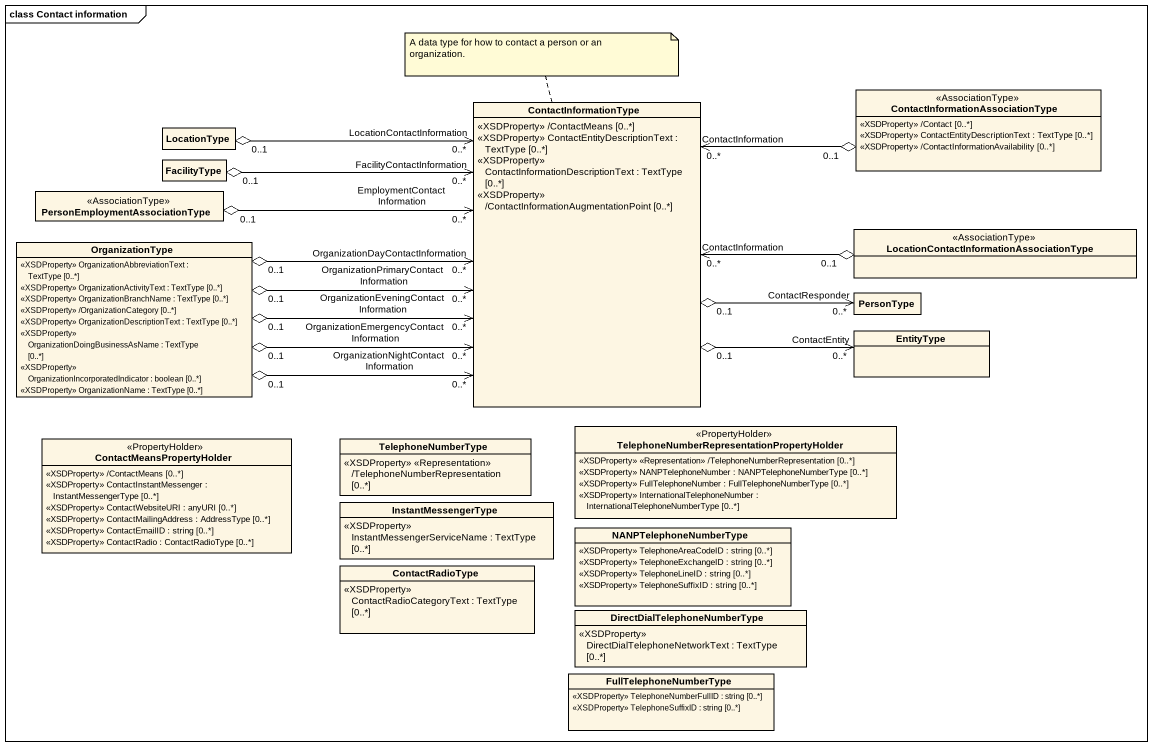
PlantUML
@startuml
mainframe class Contact information
hide circle
hide empty members
class ContactInformationType {
  <<XSDProperty>> /ContactMeans [0..*]
  <<XSDProperty>> ContactEntityDescriptionText : TextType [0..*]
  <<XSDProperty>> ContactInformationDescriptionText : TextType [0..*]
  <<XSDProperty>> /ContactInformationAugmentationPoint [0..*]
}
class "ContactInformationAssociationType" as ContactInformationAssociatio <<AssociationType>> {
  <<XSDProperty>> /Contact [0..*]
  <<XSDProperty>> ContactEntityDescriptionText : TextType [0..*]
  <<XSDProperty>> /ContactInformationAvailability [0..*]
}
class LocationType
class FacilityType
class "PersonEmploymentAssociationType" as PersonEmploymentAssociationT <<AssociationType>>
class OrganizationType {
  <<XSDProperty>> OrganizationAbbreviationText : TextType [0..*]
  <<XSDProperty>> OrganizationActivityText : TextType [0..*]
  <<XSDProperty>> OrganizationBranchName : TextType [0..*]
  <<XSDProperty>> /OrganizationCategory [0..*]
  <<XSDProperty>> OrganizationDescriptionText : TextType [0..*]
  <<XSDProperty>> OrganizationDoingBusinessAsName : TextType [0..*]
  <<XSDProperty>> OrganizationIncorporatedIndicator : boolean [0..*]
  <<XSDProperty>> OrganizationName : TextType [0..*]
}
class "LocationContactInformationAssociationType" as LocationContactInformationAs <<AssociationType>>
class PersonType
class EntityType
class ContactMeansPropertyHolder <<PropertyHolder>> {
  <<XSDProperty>> /ContactMeans [0..*]
  <<XSDProperty>> ContactInstantMessenger : InstantMessengerType [0..*]
  <<XSDProperty>> ContactWebsiteURI : anyURI [0..*]
  <<XSDProperty>> ContactMailingAddress : AddressType [0..*]
  <<XSDProperty>> ContactEmailID : string [0..*]
  <<XSDProperty>> ContactRadio : ContactRadioType [0..*]
}
class TelephoneNumberType {
  <<XSDProperty>> <<Representation>> /TelephoneNumberRepresentation [0..*]
}
class "TelephoneNumberRepresentationPropertyHolder" as TelephoneNumberRepresentatio <<PropertyHolder>> {
  <<XSDProperty>> <<Representation>> /TelephoneNumberRepresentation [0..*]
  <<XSDProperty>> NANPTelephoneNumber : NANPTelephoneNumberType [0..*]
  <<XSDProperty>> FullTelephoneNumber : FullTelephoneNumberType [0..*]
  <<XSDProperty>> InternationalTelephoneNumber : InternationalTelephoneNumberType [0..*]
}
class InstantMessengerType {
  <<XSDProperty>> InstantMessengerServiceName : TextType [0..*]
}
class NANPTelephoneNumberType {
  <<XSDProperty>> TelephoneAreaCodeID : string [0..*]
  <<XSDProperty>> TelephoneExchangeID : string [0..*]
  <<XSDProperty>> TelephoneLineID : string [0..*]
  <<XSDProperty>> TelephoneSuffixID : string [0..*]
}
class ContactRadioType {
  <<XSDProperty>> ContactRadioCategoryText : TextType [0..*]
}
class "DirectDialTelephoneNumberType" as DirectDialTelephoneNumberTyp {
  <<XSDProperty>> DirectDialTelephoneNetworkText : TextType [0..*]
}
class FullTelephoneNumberType {
  <<XSDProperty>> TelephoneNumberFullID : string [0..*]
  <<XSDProperty>> TelephoneSuffixID : string [0..*]
}
ContactInformationType "0..1" o-right-> "ContactResponder\n0..*" PersonType
ContactInformationType "0..1" o-right-> "ContactEntity\n0..*" EntityType
ContactInformationAssociatio "0..1" o-left-> "ContactInformation\n0..*" ContactInformationType
LocationType "0..1" o-right-> "LocationContactInformation\n0..*" ContactInformationType
FacilityType "0..1" o-right-> "FacilityContactInformation\n0..*" ContactInformationType
PersonEmploymentAssociationT "0..1" o-right-> "EmploymentContactInformation\n0..*" ContactInformationType
OrganizationType "0..1" o-right-> "OrganizationDayContactInformation\n0..*" ContactInformationType
OrganizationType "0..1" o-right-> "OrganizationPrimaryContactInformation\n0..*" ContactInformationType
OrganizationType "0..1" o-right-> "OrganizationEveningContactInformation\n0..*" ContactInformationType
OrganizationType "0..1" o-right-> "OrganizationEmergencyContactInformation\n0..*" ContactInformationType
OrganizationType "0..1" o-right-> "OrganizationNightContactInformation\n0..*" ContactInformationType
LocationContactInformationAs "0..1" o-left-> "ContactInformation\n0..*" ContactInformationType
note top of ContactInformationType : A data type for how to contact a person or an organization.
@enduml
